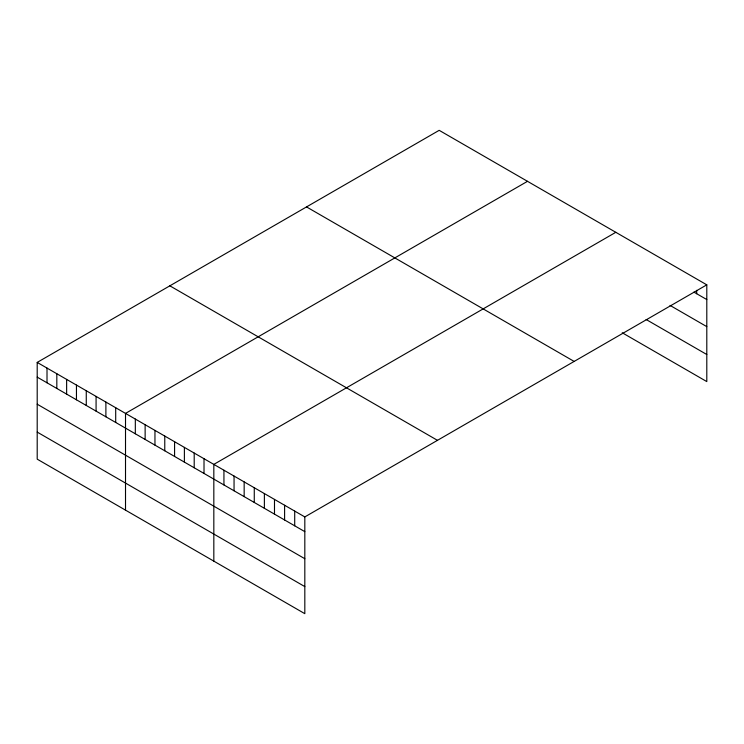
<?xml version="1.0" encoding="UTF-8"?>
<svg xmlns="http://www.w3.org/2000/svg" width="744" height="744" viewBox="0 0 744 744"><rect width="100%" height="100%" fill="white"/><g stroke="black" fill="none" stroke-linecap="round" stroke-linejoin="round"><path stroke-width="1.12" d="M706.8 284.84L304.817 516.922L304.817 613.67L37.2 459.16L37.2 362.412L439.183 130.33L706.8 284.84L706.8 381.588L622.244 332.773M527.496 181.322L125.513 413.404L125.513 510.151M615.809 232.305L213.826 464.386L213.826 561.134M693.929 292.132L706.8 299.562M670.037 305.403L706.8 326.635M646.136 319.502L706.8 354.516M306.528 206.916L574.145 361.426M169.855 285.826L437.472 440.336M37.2 362.412L304.817 516.922M37.2 377.134L304.817 531.644M37.2 404.206L304.817 558.716M37.2 432.097L304.817 586.598M696.691 290.327L696.691 293.731M294.708 511.082L294.708 525.813M284.599 505.25L284.599 519.972M274.49 499.41L274.49 514.132M264.38 493.57L264.38 508.301M254.271 487.739L254.271 502.46M244.162 481.898L244.162 496.62M234.053 476.058L234.053 490.789M223.935 470.227L223.935 484.949M204.014 458.723L204.014 473.444M194.203 453.059L194.203 467.781M184.391 447.395L184.391 462.117M174.58 441.722L174.58 456.453M164.768 436.058L164.768 450.79M154.957 430.395L154.957 445.117M145.136 424.731L145.136 439.453M135.324 419.067L135.324 433.789M115.701 407.731L115.701 422.462M105.89 402.067L105.89 416.798M96.078 396.403L96.078 411.125M86.267 390.74L86.267 405.461M76.455 385.076L76.455 399.798M66.635 379.412L66.635 394.134M56.823 373.739L56.823 388.47M47.011 368.075L47.011 382.797"/></g></svg>
